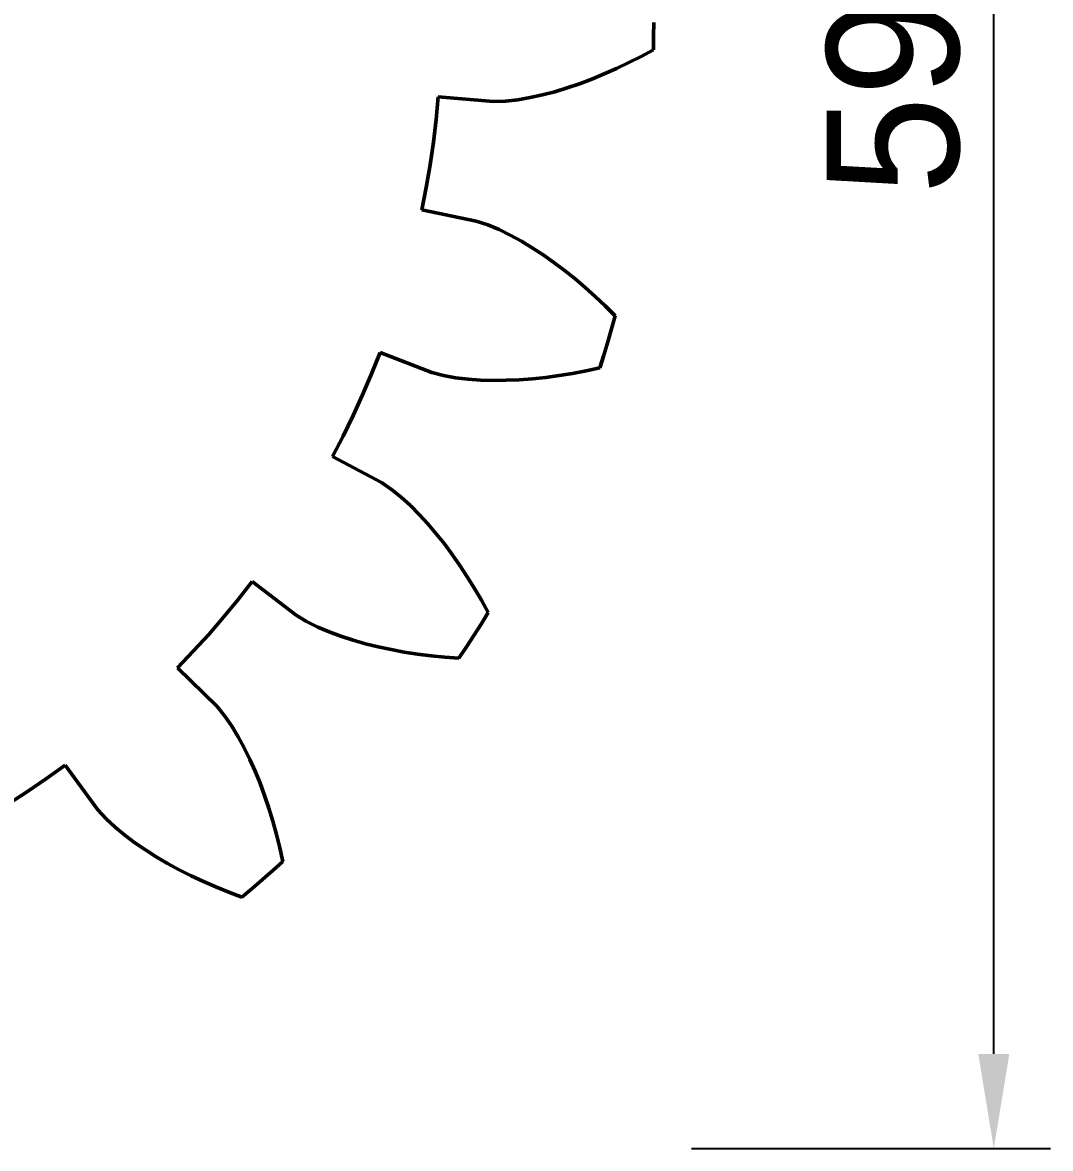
# Model space of a CAD drawing. Header units: millimetres. Extents: x 0 to 297, y 0 to 210.
# Drawn here: x 81.04 to 108.25, y 62.29 to 92.08 of the extents above; entities that cross this region are included whole.
import ezdxf

# ---------------------------------------------------------------- set-up
doc = ezdxf.new("R2010")
doc.units = ezdxf.units.MM
doc.linetypes.add('DASHED', pattern=[1.524, 1.27, -0.254])
for name, color, linetype, lineweight in [('COTAS', 7, 'CONTINUOUS', 25), ('OCULTA', 8, 'DASHED', 25), ('VISIBLE', 7, 'CONTINUOUS', 50)]:
    doc.layers.add(name, color=color, linetype=linetype, lineweight=lineweight)
doc.dimstyles.new('F3D_1000', dxfattribs={"dimtxt": 3.5, "dimasz": 2.5, "dimexe": 1.5, "dimexo": 1, "dimgap": 0.9, "dimtad": 1, "dimdec": 1, "dimdsep": 46, "dimcen": 2.5, "dimazin": 3, "dimtfac": 1, "dimtmove": 0, "dimatfit": 3})

msp = doc.modelspace()

# ---------------------------------------------------------------- linework, layer by layer
at = {"layer": 'OCULTA'}
for p, q in [((97.74317785243609, 91.71581546286959), (97.74533124904254, 92.07525149802584)), ((97.73671766261675, 91.35643098573107), (97.74317785243609, 91.71581546286959)), ((97.08640142421343, 91.01452890853304), (97.41195913295367, 91.18046549777407)), ((97.41195913295367, 91.18046549777407), (97.73671766261675, 91.35643098573107)), ((97.73671766261675, 91.35643098573107), (97.73671766261675, 91.35643098573107)), ((96.43351407985308, 90.71368388156313), (96.76020093898394, 90.85884682158846)), ((96.76020093898394, 90.85884682158846), (97.08640142421343, 91.01452890853304)), ((95.77933355311968, 90.45624689082521), (96.10650297145465, 90.57935575465578)), ((96.10650297145465, 90.57935575465578), (96.43351407985308, 90.71368388156313)), ((95.12522741298297, 90.24573770980257), (95.45218130092242, 90.34483615378755)), ((95.45218130092242, 90.34483615378755), (95.77933355311968, 90.45624689082521)), ((91.98447462062457, 89.5053135536136), (92.04070898036578, 90.10668698768038)), ((92.04070898036578, 90.10668698768038), (93.50246473292925, 89.98824635962862)), ((92.04070898036578, 90.10668698768038), (92.04070898036578, 90.10668698768038)), ((93.50246473292925, 89.98824635962862), (93.82400747279742, 89.99608556250948)), ((93.82400747279742, 89.99608556250948), (94.14773221950152, 90.03246752242464)), ((94.14773221950152, 90.03246752242464), (94.4727520559273, 90.088089742464)), ((94.4727520559273, 90.088089742464), (94.79867597560504, 90.15977064589876)), ((94.79867597560504, 90.15977064589876), (95.12522741298297, 90.24573770980257)), ((91.91335531215289, 88.9055182121219), (91.98447462062457, 89.5053135536136)), ((91.82739873866656, 88.30766908149141), (91.91335531215289, 88.9055182121219)), ((91.72665449123004, 87.71213332633394), (91.82739873866656, 88.30766908149141)), ((91.61118360499957, 87.11927644233126), (91.72665449123004, 87.71213332633394)), ((91.61118360499957, 87.11927644233126), (93.0470985982857, 86.82109490851778)), ((91.61118360499957, 87.11927644233126), (91.61118360499957, 87.11927644233126)), ((93.0470985982857, 86.82109490851778), (93.35340734462359, 86.72298423270601)), ((93.35340734462359, 86.72298423270601), (93.65376707057574, 86.59687224845308)), ((93.94995161037066, 86.45193473319429), (93.65376707057574, 86.59687224845308)), ((93.94995161037066, 86.45193473319429), (94.24247785548785, 86.29133407096285)), ((94.24247785548785, 86.29133407096285), (94.53158231715777, 86.11684886435884)), ((94.8173737142525, 85.92965117911714), (94.53158231715777, 86.11684886435884)), ((94.8173737142525, 85.92965117911714), (95.09988637904742, 85.7305835864963)), ((95.3791184041939, 85.52028743247408), (95.09988637904742, 85.7305835864963)), ((95.3791184041939, 85.52028743247408), (95.65503927211383, 85.29927102546114)), ((95.65503927211383, 85.29927102546114), (95.92759557704547, 85.06794969062227)), ((95.92759557704547, 85.06794969062227), (96.19672246913531, 84.82667247275728)), ((96.46234365443804, 84.57573739509004), (96.19672246913531, 84.82667247275728)), ((96.46234365443804, 84.57573739509004), (96.72437139491656, 84.31540433387178)), ((96.62931867580035, 83.9687575481357), (96.72437139491656, 84.31540433387178)), ((96.72437139491656, 84.31540433387178), (96.72437139491656, 84.31540433387178)), ((96.53012128810504, 83.62327472190279), (96.62931867580035, 83.9687575481357)), ((96.42678876857379, 83.27900496940035), (96.53012128810504, 83.62327472190279)), ((90.27858396510699, 82.78045836905855), (90.50196691493609, 83.34162894706148)), ((90.50196691493609, 83.34162894706148), (91.87114377956011, 82.81616107444185)), ((90.50196691493609, 83.34162894706148), (90.50196691493609, 83.34162894706148)), ((96.31934209804156, 82.93599788169283), (96.42678876857379, 83.27900496940035)), ((91.87114377956011, 82.81616107444185), (92.1818699453316, 82.73309413413423)), ((95.59904333095172, 82.79116050223726), (95.95816274623492, 82.8586558483066)), ((95.95816274623492, 82.8586558483066), (96.31934209804156, 82.93599788169283)), ((96.31934209804156, 82.93599788169283), (96.31934209804156, 82.93599788169283)), ((90.04136320094683, 82.22499553183931), (90.27858396510699, 82.78045836905855)), ((92.1818699453316, 82.73309413413423), (92.50272985438922, 82.67679873923677)), ((92.50272985438922, 82.67679873923677), (92.83025403956988, 82.63859931449312)), ((92.83025403956988, 82.63859931449312), (93.16317220668414, 82.61555282096285)), ((93.16317220668414, 82.61555282096285), (93.50071569423297, 82.60603801230806)), ((93.50071569423297, 82.60603801230806), (93.84234472255328, 82.60900870780367)), ((93.84234472255328, 82.60900870780367), (94.18763395289996, 82.62373630027193)), ((94.18763395289996, 82.62373630027193), (94.5362343404732, 82.64968482474703)), ((94.5362343404732, 82.64968482474703), (94.88784452418902, 82.68644134024996)), ((94.88784452418902, 82.68644134024996), (95.24219366054156, 82.73368636588472)), ((95.24219366054156, 82.73368636588472), (95.59904333095172, 82.79116050223726)), ((89.79045530299761, 81.6755799434604), (90.04136320094683, 82.22499553183931)), ((89.52600904445269, 81.13255111197847), (89.79045530299761, 81.6755799434604)), ((89.24819036464312, 80.5962399623813), (89.52600904445269, 81.13255111197847)), ((89.24819036464312, 80.5962399623813), (90.54193159083941, 79.90559379081148)), ((89.24819036464312, 80.5962399623813), (89.24819036464312, 80.5962399623813)), ((90.54193159083941, 79.90559379081148), (90.80819173793414, 79.72515956382173)), ((90.80819173793414, 79.72515956382173), (91.06085630397418, 79.51953498343843)), ((91.06085630397418, 79.51953498343843), (91.30420919398883, 79.29702464560884)), ((91.30420919398883, 79.29702464560884), (91.53963895778277, 79.06051436881441)), ((91.76787610988238, 78.8116473339023), (91.53963895778277, 79.06051436881441)), ((91.98934980373004, 78.5515154979648), (91.76787610988238, 78.8116473339023)), ((91.98934980373004, 78.5515154979648), (92.20433469752886, 78.28091804007906)), ((92.41301008205035, 78.00047198752779), (92.20433469752886, 78.28091804007906)), ((92.41301008205035, 78.00047198752779), (92.61548658351519, 77.7106722972812)), ((92.81183095912554, 77.41193286399263), (92.61548658351519, 77.7106722972812)), ((86.747183284565, 76.80861178855318), (87.11961790065386, 77.28411666373628)), ((88.28529211024859, 76.39419261435884), (87.11961790065386, 77.28411666373628)), ((87.11961790065386, 77.28411666373628), (87.11961790065386, 77.28411666373628)), ((93.00208135585406, 77.10460750083345), (92.81183095912554, 77.41193286399263)), ((93.00208135585406, 77.10460750083345), (93.18624540309527, 76.78900329093355)), ((86.36307950954058, 76.34248153190035), (86.747183284565, 76.80861178855318)), ((93.36431547145465, 76.46539393882173), (93.18624540309527, 76.78900329093355)), ((85.96754690150836, 75.88601199607271), (86.36307950954058, 76.34248153190035)), ((88.28529211024859, 76.39419261435884), (88.56002851466754, 76.22694865683931)), ((93.17545171718218, 76.15956775168794), (93.36431547145465, 76.46539393882173)), ((93.36431547145465, 76.46539393882173), (93.36431547145465, 76.46539393882173)), ((88.56002851466754, 76.22694865683931), (88.85203214625933, 76.08253661612886)), ((88.85203214625933, 76.08253661612886), (89.15552755336383, 75.95361033896822)), ((92.98293729762652, 75.85602656821627), (93.17545171718218, 76.15956775168794)), ((85.56082387904742, 75.43948070029634), (85.96754690150836, 75.88601199607271)), ((89.15552755336383, 75.95361033896822), (89.46846624354937, 75.83770457724947)), ((89.46846624354937, 75.83770457724947), (89.78965612392047, 75.73347751120943)), ((89.78965612392047, 75.73347751120943), (90.1182827566109, 75.6400803707065)), ((92.78680082301715, 75.55481425742525), (92.98293729762652, 75.85602656821627)), ((85.1431622121773, 75.00316516379732), (85.56082387904742, 75.43948070029634)), ((90.1182827566109, 75.6400803707065), (90.45373579005816, 75.55693141440767)), ((90.45373579005816, 75.55693141440767), (90.79552503566363, 75.48361674765962)), ((90.79552503566363, 75.48361674765962), (91.14324804286578, 75.41982547263521)), ((91.14324804286578, 75.41982547263521), (91.4965557668648, 75.3653229854526)), ((91.4965557668648, 75.3653229854526), (91.85514112453082, 75.31993381003755)), ((92.58706708888629, 75.25597278098482), (92.78680082301715, 75.55481425742525)), ((91.85514112453082, 75.31993381003755), (92.2187294576607, 75.2835187099399)), ((92.2187294576607, 75.2835187099399), (92.58706708888629, 75.25597278098482)), ((92.58706708888629, 75.25597278098482), (92.58706708888629, 75.25597278098482)), ((85.1431622121773, 75.00316516379732), (86.1899208639107, 73.9760064266147)), ((85.1431622121773, 75.00316516379732), (85.1431622121773, 75.00316516379732)), ((86.39456220607379, 73.7278660915317), (86.1899208639107, 73.9760064266147)), ((86.39456220607379, 73.7278660915317), (86.57906003932574, 73.45938769797701)), ((86.74986501674273, 73.1773289821567), (86.57906003932574, 73.45938769797701)), ((86.90912862758258, 72.88407222251314), (86.74986501674273, 73.1773289821567)), ((86.90912862758258, 72.88407222251314), (87.05800481776812, 72.58098308066744)), ((81.67636438350299, 72.07357875327486), (82.16767831782916, 72.42489520530123)), ((82.16767831782916, 72.42489520530123), (83.03541418056109, 71.24260989646334)), ((82.16767831782916, 72.42489520530123), (82.16767831782916, 72.42489520530123)), ((87.19722028712847, 72.2689923427524), (87.05800481776812, 72.58098308066744)), ((87.327261409565, 71.94878856162447), (87.19722028712847, 72.2689923427524)), ((81.17649694423297, 71.73454371909517), (81.67636438350299, 72.07357875327486)), ((87.327261409565, 71.94878856162447), (87.4484715078316, 71.62091151694673)), ((80.66838212947467, 71.40799800376314), (81.17649694423297, 71.73454371909517)), ((87.56110044459918, 71.28580562095064), (87.4484715078316, 71.62091151694673)), ((83.03541418056109, 71.24260989646334), (83.25190397243121, 71.00473872641939)), ((87.66532751063922, 70.94385043601412), (87.56110044459918, 71.28580562095064)), ((83.25190397243121, 71.00473872641939), (83.4913935277901, 70.78390971640962)), ((87.76128622035601, 70.59537593345064), (87.66532751063922, 70.94385043601412)), ((83.4913935277901, 70.78390971640962), (83.74627157191851, 70.57470027427095)), ((83.74627157191851, 70.57470027427095), (84.01388021449664, 70.37532512168306)), ((84.01388021449664, 70.37532512168306), (84.29269643764117, 70.18483058432955)), ((87.84907575587847, 70.24067012290377), (87.76128622035601, 70.59537593345064)), ((84.29269643764117, 70.18483058432955), (84.58169790248492, 70.00263110618013)), ((87.84907575587847, 70.24067012290377), (87.92876096706011, 69.88000003318209)), ((84.58169790248492, 70.00263110618013), (84.88013692836383, 69.82834331015962)), ((85.18742605189898, 69.6617039821567), (84.88013692836383, 69.82834331015962)), ((87.66138692836383, 69.63977138022798), (87.92876096706011, 69.88000003318209)), ((87.92876096706011, 69.88000003318209), (87.92876096706011, 69.88000003318209)), ((85.18742605189898, 69.6617039821567), (85.50309225062945, 69.50253192405123)), ((85.50309225062945, 69.50253192405123), (85.82673307399371, 69.35069934348482)), ((87.39115377406695, 69.4027642391147), (87.66138692836383, 69.63977138022798)), ((85.82673307399371, 69.35069934348482), (86.15800519923785, 69.20612422446627)), ((86.15800519923785, 69.20612422446627), (86.49660726527789, 69.06874934653658)), ((86.8422646139107, 68.93854609946627), (87.11809965114215, 69.169011034769)), ((87.11809965114215, 69.169011034769), (87.39115377406695, 69.4027642391147)), ((86.49660726527789, 69.06874934653658), (86.8422646139107, 68.93854609946627)), ((86.8422646139107, 68.93854609946627), (86.8422646139107, 68.93854609946627))]:
    msp.add_line(p, q, dxfattribs=at)
at = {"layer": 'VISIBLE'}
for p, q in [((97.74317785243609, 91.71581546286959), (97.74533124904254, 92.07525149802584)), ((97.7453312479658, 92.0752513182993), (97.74317785351292, 91.71581564260873)), ((97.7453312479658, 92.07525167775238), (97.7453312479658, 92.0752513182993)), ((97.73671766261675, 91.35643098573107), (97.74317785243609, 91.71581546286959)), ((97.74317784920561, 91.71581528315618), (97.73671768850917, 91.35643242614304)), ((97.74317785351292, 91.71581564260873), (97.74317784920561, 91.71581528315618)), ((97.08640142421343, 91.01452890853304), (97.41195913295367, 91.18046549777407)), ((97.4119587964968, 91.18046532628217), (97.0864017728525, 91.01452908623418)), ((97.41195946498692, 91.18046567768125), (97.4119587964968, 91.18046532628217)), ((97.41195913295367, 91.18046549777407), (97.73671766261675, 91.35643098573107)), ((97.73671639595872, 91.35643029941161), (97.41195946498692, 91.18046567768125)), ((97.73671759599941, 91.35643102621867), (97.73671639595872, 91.35643029941161)), ((97.73671768850917, 91.35643242614304), (97.73671759599941, 91.35643102621867)), ((96.43351407985308, 90.71368388156313), (96.76020093898394, 90.85884682158846)), ((96.76020056688017, 90.85884665624457), (96.43351446893291, 90.71368405445031)), ((96.76020130646287, 90.85884699697105), (96.76020056688017, 90.85884665624457)), ((96.76020093898394, 90.85884682158846), (97.08640142421343, 91.01452890853304)), ((97.08640107105776, 91.01452873998635), (96.76020130646287, 90.85884699697105)), ((97.0864017728525, 91.01452908623418), (97.08640107105776, 91.01452873998635)), ((95.77933355311968, 90.45624689082521), (96.10650297145465, 90.57935575465578)), ((96.1065025521816, 90.57935559688973), (95.77933399771254, 90.45624705811872)), ((96.10650338582988, 90.57935592487094), (96.1065025521816, 90.57935559688973)), ((96.10650297145465, 90.57935575465578), (96.43351407985308, 90.71368388156313)), ((96.43351368602347, 90.71368371978761), (96.10650338582988, 90.57935592487094)), ((96.43351446893291, 90.71368405445031), (96.43351368602347, 90.71368371978761)), ((95.12522741298297, 90.24573770980257), (95.45218130092242, 90.34483615378755)), ((95.4521808137849, 90.34483600613808), (95.12522794238689, 90.24573787026283)), ((95.4521817827701, 90.34483631787937), (95.4521808137849, 90.34483600613808)), ((95.45218130092242, 90.34483615378755), (95.77933355311968, 90.45624689082521)), ((95.77933310345281, 90.45624673769248), (95.4521817827701, 90.34483631787937)), ((95.77933399771254, 90.45624705811872), (95.77933310345281, 90.45624673769248)), ((91.98447462062457, 89.5053135536136), (92.04070898036578, 90.10668698768038)), ((92.04070346292592, 90.10662798386538), (91.9844746552356, 89.50531392374599)), ((92.04070428931195, 90.10663376683586), (92.04070346292592, 90.10662798386538)), ((92.04070567415492, 90.10663944203375), (92.04070428931195, 90.10663376683586)), ((92.04070760432745, 90.10664495566189), (92.04070567415492, 90.10663944203375)), ((92.04071006153275, 90.10665025545467), (92.04070760432745, 90.10664495566189)), ((92.04070898036578, 90.10668698768038), (93.50246473292925, 89.98824635962862)), ((92.04071302247809, 90.10665529117348), (92.04071006153275, 90.10665025545467)), ((92.04071645909565, 90.106660015083), (92.04071302247809, 90.10665529117348)), ((92.04072033880854, 90.10666438240361), (92.04071645909565, 90.106660015083)), ((92.04072462483957, 90.10666835173595), (92.04072033880854, 90.10666438240361)), ((92.04072927655997, 90.10667188545335), (92.04072462483957, 90.10666835173595)), ((92.04073424987445, 90.10667495005845), (92.04072927655997, 90.10667188545335)), ((92.04073949763921, 90.10667751650078), (92.04073424987445, 90.10667495005845)), ((92.04074497010888, 90.10667956045214), (92.04073949763921, 90.10667751650078)), ((92.04075061540796, 90.1066810625372), (92.04074497010888, 90.10667956045214)), ((92.04075638002271, 90.10668200851717), (92.04075061540796, 90.1066810625372)), ((92.04076220930831, 90.10668238942478), (92.04075638002271, 90.10668200851717)), ((92.04076804800694, 90.10668220164926), (92.04076220930831, 90.10668238942478)), ((93.50246315935014, 89.98824648712989), (92.04076804800694, 90.10668220164926)), ((93.50246631119641, 89.98824639810672), (93.50246315935014, 89.98824648712989)), ((93.50246473292925, 89.98824635962862), (93.82400747279742, 89.99608556250948)), ((93.824006159867, 89.99608553050027), (93.50246631119641, 89.98824639810672)), ((93.82400877790178, 89.99608570918426), (93.824006159867, 89.99608553050027)), ((93.82400747279742, 89.99608556250948), (94.14773221950152, 90.03246752242464)), ((94.14773136118953, 90.03246742596284), (93.82400877790178, 89.99608570918426)), ((94.14773307084029, 90.03246766811837), (94.14773136118953, 90.03246742596284)), ((94.14773221950152, 90.03246752242464), (94.4727520559273, 90.088089742464)), ((94.47275136111674, 90.0880896235577), (94.14773307084029, 90.03246766811837)), ((94.47275274438528, 90.08808989387754), (94.47275136111674, 90.0880896235577)), ((94.4727520559273, 90.088089742464), (94.79867597560504, 90.15977064589876)), ((94.79867537593749, 90.15977051401303), (94.47275274438528, 90.08808989387754)), ((94.7986765693735, 90.15977080221266), (94.79867537593749, 90.15977051401303)), ((94.79867597560504, 90.15977064589876), (95.12522741298297, 90.24573770980257)), ((95.12522687802286, 90.2457375689704), (94.7986765693735, 90.15977080221266)), ((95.12522794238689, 90.24573787026283), (95.12522687802286, 90.2457375689704)), ((91.91335531215289, 88.9055182121219), (91.98447462062457, 89.5053135536136)), ((91.98447457685216, 89.50531318445252), (91.91335535591358, 88.9055185811842)), ((91.9844746552356, 89.50531392374599), (91.98447457685216, 89.50531318445252)), ((91.82739873866656, 88.30766908149141), (91.91335531215289, 88.9055182121219)), ((91.91335525926262, 88.90551784425705), (91.82739879156803, 88.30766944943416)), ((91.91335535591358, 88.9055185811842), (91.91335525926262, 88.90551784425705)), ((91.72665449123004, 87.71213332633394), (91.82739873866656, 88.30766908149141)), ((91.8273986766641, 88.30766871497244), (91.72665455323572, 87.71213369287197)), ((91.82739879156803, 88.30766944943416), (91.8273986766641, 88.30766871497244)), ((91.61118360499957, 87.11927644233126), (91.72665449123004, 87.71213332633394)), ((91.72665442016051, 87.71213296144498), (91.61119493444575, 87.11933461058804)), ((91.72665455323572, 87.71213369287197), (91.72665442016051, 87.71213296144498)), ((91.61118360499957, 87.11927644233126), (93.0470985982857, 86.82109490851778)), ((91.61119409809791, 87.11932882904442), (91.61119382794963, 87.1193229935715)), ((91.61119382794963, 87.1193229935715), (91.61119412656173, 87.11931715948586)), ((91.61119493444575, 87.11933461058804), (91.61119409809791, 87.11932882904442)), ((91.61119412656173, 87.11931715948586), (91.61119499110355, 87.11931138209096)), ((91.61119499110355, 87.11931138209096), (91.61119641337979, 87.11930571615285)), ((91.61119641337979, 87.11930571615285), (91.61119837990816, 87.11930021538103)), ((91.61119837990816, 87.11930021538103), (91.61120087204722, 87.11929493191937)), ((91.61120087204722, 87.11929493191937), (91.61120386617307, 87.11928991585171)), ((91.61120386617307, 87.11928991585171), (91.6112073339033, 87.11928521472721)), ((91.6112073339033, 87.11928521472721), (91.611211242366, 87.11928087310959)), ((91.611211242366, 87.11928087310959), (91.61121555451142, 87.11927693215459)), ((91.61121555451142, 87.11927693215459), (91.61122022946316, 87.11927342922002)), ((91.61122022946316, 87.11927342922002), (91.6112252229056, 87.11927039751144)), ((91.6112252229056, 87.11927039751144), (91.6112304875041, 87.11926786576757)), ((91.6112304875041, 87.11926786576757), (91.61123597335357, 87.11926585798771)), ((91.61123597335357, 87.11926585798771), (91.61124162845164, 87.11926439320438)), ((91.61124162845164, 87.11926439320438), (93.04709705251726, 86.82109522951144)), ((93.04709705251726, 86.82109522951144), (93.04710010178997, 86.82109442694544)), ((93.0470985982857, 86.82109490851778), (93.35340734462359, 86.72298423270601)), ((93.04710010178997, 86.82109442694544), (93.35340609387151, 86.72298463332183)), ((93.35340609387151, 86.72298463332183), (93.35340855556, 86.72298372427036)), ((93.35340734462359, 86.72298423270601), (93.65376707057574, 86.59687224845308)), ((93.35340855556, 86.72298372427036), (93.65376627426485, 86.59687258279999)), ((93.65376627426485, 86.59687258279999), (93.65376784632853, 86.59687186883947)), ((93.94995161037066, 86.45193473319429), (93.65376707057574, 86.59687224845308)), ((93.65376784632853, 86.59687186883947), (93.94995097716702, 86.45193504305166)), ((93.94995097716702, 86.45193504305166), (93.94995222831892, 86.45193439393277)), ((93.94995161037066, 86.45193473319429), (94.24247785548785, 86.29133407096285)), ((93.94995222831892, 86.45193439393277), (94.2424773172776, 86.29133436644717)), ((94.2424773172776, 86.29133436644717), (94.24247838115618, 86.29133375370262)), ((94.24247785548785, 86.29133407096285), (94.53158231715777, 86.11684886435884)), ((94.24247838115618, 86.29133375370262), (94.53158184356329, 86.11684915019057)), ((94.53158184356329, 86.11684915019057), (94.53158277989215, 86.11684856126082)), ((94.8173737142525, 85.92965117911714), (94.53158231715777, 86.11684886435884)), ((94.53158277989215, 86.11684856126082), (94.81737328842542, 85.92965145804033)), ((94.81737328842542, 85.92965145804033), (94.81737413037084, 85.92965088590665)), ((94.8173737142525, 85.92965117911714), (95.09988637904742, 85.7305835864963)), ((94.81737413037084, 85.92965088590665), (95.09988599072463, 85.73058386012114)), ((95.09988599072463, 85.73058386012114), (95.09988675851157, 85.730583300713)), ((95.3791184041939, 85.52028743247408), (95.09988637904742, 85.7305835864963)), ((95.09988675851157, 85.730583300713), (95.37911804638372, 85.52028770194927)), ((95.37911804638372, 85.52028770194927), (95.37911875379879, 85.52028715243576)), ((95.3791184041939, 85.52028743247408), (95.65503927211383, 85.29927102546114)), ((95.37911875379879, 85.52028715243576), (95.65503893978575, 85.29927129166049)), ((95.65503893978575, 85.29927129166049), (95.65503959675266, 85.29927074993684)), ((95.65503927211383, 85.29927102546114), (95.92759557704547, 85.06794969062227)), ((95.65503959675266, 85.29927074993684), (95.92759526661868, 85.06794995408467)), ((95.92759526661868, 85.06794995408467), (95.9275958802075, 85.06794941883192)), ((95.92759557704547, 85.06794969062227), (96.19672246913531, 84.82667247275728)), ((95.9275958802075, 85.06794941883192), (96.19672217777514, 84.82667273396704)), ((96.19672217777514, 84.82667273396704), (96.196722753583, 84.8266722040366)), ((96.46234365443804, 84.57573739509004), (96.19672246913531, 84.82667247275728)), ((96.196722753583, 84.8266722040366), (96.4623433798902, 84.57573765445824)), ((96.4623433798902, 84.57573765445824), (96.46234392236893, 84.57573712889202)), ((96.46234365443804, 84.57573739509004), (96.72437139491656, 84.31540433387178)), ((96.46234392236893, 84.57573712889202), (96.72437037292669, 84.31540534925188)), ((96.62931867580035, 83.9687575481357), (96.72437139491656, 84.31540433387178)), ((96.72437101394536, 84.31540294451185), (96.62931872330927, 83.9687577213955)), ((96.72437037292669, 84.31540534925188), (96.72437131959084, 84.31540431379261)), ((96.72437131959084, 84.31540431379261), (96.72437101394536, 84.31540294451185)), ((96.53012128810504, 83.62327472190279), (96.62931867580035, 83.9687575481357)), ((96.62931862621977, 83.96875737545734), (96.53012133773608, 83.62327489475685)), ((96.62931872330927, 83.9687577213955), (96.62931862621977, 83.96875737545734)), ((96.42678876857379, 83.27900496940035), (96.53012128810504, 83.62327472190279)), ((96.53012123640524, 83.62327454965617), (96.42678882020348, 83.27900514141344)), ((96.53012133773608, 83.62327489475685), (96.53012123640524, 83.62327454965617)), ((90.27858396510699, 82.78045836905855), (90.50196691493609, 83.34162894706148)), ((90.50194499769191, 83.34157388774476), (90.27858410259783, 82.78045871445562)), ((90.50194741985482, 83.34157920364527), (90.50194499769191, 83.34157388774476)), ((90.50195034749036, 83.34158425880318), (90.50194741985482, 83.34157920364527)), ((90.50195375284646, 83.34158900529887), (90.50195034749036, 83.34158425880318)), ((90.50195760364254, 83.34159339813861), (90.50195375284646, 83.34158900529887)), ((90.50196186337553, 83.34159739568115), (90.50195760364254, 83.34159339813861)), ((90.50196649166591, 83.34160096003235), (90.50196186337553, 83.34159739568115)), ((90.5019714446405, 83.34160405740448), (90.50196649166591, 83.34160096003235)), ((90.50196691493609, 83.34162894706148), (91.87114377956011, 82.81616107444185)), ((90.50197667534832, 83.34160665843643), (90.5019714446405, 83.34160405740448)), ((90.5019821342056, 83.34160873847213), (90.50197667534832, 83.34160665843643)), ((90.50198776946594, 83.34161027779417), (90.5019821342056, 83.34160873847213)), ((90.50199352771071, 83.34161126181078), (90.50198776946594, 83.34161027779417)), ((90.50199935435546, 83.34161168119412), (90.50199352771071, 83.34161126181078)), ((90.50200519416737, 83.34161153196871), (90.50199935435546, 83.34161168119412)), ((90.50201099178881, 83.34161081554909), (90.50200519416737, 83.34161153196871)), ((90.50201669226207, 83.34160953872649), (90.50201099178881, 83.34161081554909)), ((90.50202224155036, 83.34160771360432), (90.50201669226207, 83.34160953872649)), ((91.87114230562563, 82.816161640114), (90.50202224155036, 83.34160771360432)), ((96.31934209804156, 82.93599788169283), (96.42678876857379, 83.27900496940035)), ((96.42678871488832, 83.27900479801768), (96.31934252869115, 82.9359992564759)), ((96.42678882020348, 83.27900514141344), (96.42678871488832, 83.27900479801768)), ((91.87114530475571, 82.81616066670878), (91.87114230562563, 82.816161640114)), ((91.87114377956011, 82.81616107444185), (92.1818699453316, 82.73309413413423)), ((92.1818686765866, 82.73309447330993), (91.87114530475571, 82.81616066670878)), ((95.59904333095172, 82.79116050223726), (95.95816274623492, 82.8586558483066)), ((95.95816237514646, 82.85865577856171), (95.59904371558927, 82.79116057452866)), ((95.95816311545039, 82.85865592736947), (95.95816237514646, 82.85865577856171)), ((95.95816274623492, 82.8586558483066), (96.31934209804156, 82.93599788169283)), ((96.31934068932264, 82.93599758003332), (95.95816311545039, 82.85865592736947)), ((96.31934204552839, 82.93599793930952), (96.31934068932264, 82.93599758003332)), ((96.31934252869115, 82.9359992564759), (96.31934204552839, 82.93599793930952)), ((90.04136320094683, 82.22499553183931), (90.27858396510699, 82.78045836905855)), ((90.27858381909911, 82.7804580271747), (90.04136334690375, 82.22499587360383)), ((90.27858410259783, 82.78045871445562), (90.27858381909911, 82.7804580271747)), ((92.18187123887171, 82.7330939071805), (92.1818686765866, 82.73309447330993)), ((92.1818699453316, 82.73309413413423), (92.50272985438922, 82.67679873923677)), ((92.50272900366112, 82.67679888849841), (92.18187123887171, 82.7330939071805)), ((92.50273071229691, 82.67679863917827), (92.50272900366112, 82.67679888849841)), ((92.50272985438922, 82.67679873923677), (92.83025403956988, 82.63859931449312)), ((92.83025333942055, 82.63859939615213), (92.50273071229691, 82.67679863917827)), ((92.83025474278215, 82.63859926581276), (92.83025333942055, 82.63859939615213)), ((92.83025403956988, 82.63859931449312), (93.16317220668414, 82.61555282096285)), ((93.16317159411116, 82.61555286336863), (92.83025474278215, 82.63859926581276)), ((93.16317282047933, 82.61555280366095), (93.16317159411116, 82.61555286336863)), ((93.16317220668414, 82.61555282096285), (93.50071569423297, 82.60603801230806)), ((93.50071514129117, 82.6060380278946), (93.16317282047933, 82.61555280366095)), ((93.50071624737353, 82.606038017118), (93.50071514129117, 82.6060380278946)), ((93.50071569423297, 82.60603801230806), (93.84234472255328, 82.60900870780367)), ((93.84234421358602, 82.60900870337785), (93.50071624737353, 82.606038017118)), ((93.84234523107739, 82.60900872949371), (93.84234421358602, 82.60900870337785)), ((93.84234472255328, 82.60900870780367), (94.18763395289996, 82.62373630027193)), ((94.18763347823852, 82.62373628002624), (93.84234523107739, 82.60900872949371)), ((94.18763442668225, 82.62373633553854), (94.18763347823852, 82.62373628002624)), ((94.18763395289996, 82.62373630027193), (94.5362343404732, 82.64968482474703)), ((94.53623389379933, 82.64968479149827), (94.18763442668225, 82.62373633553854)), ((94.53623478595526, 82.6496848713167), (94.53623389379933, 82.64968479149827)), ((94.5362343404732, 82.64968482474703), (94.88784452418902, 82.68644134024996)), ((94.88784410067066, 82.68644129597632), (94.53623478595526, 82.6496848713167)), ((94.8878449462801, 82.68644139652694), (94.88784410067066, 82.68644129597632)), ((94.88784452418902, 82.68644134024996), (95.24219366054156, 82.73368636588472)), ((95.24219325698931, 82.7336863120795), (94.8878449462801, 82.68644139652694)), ((95.24219406248503, 82.73368643062166), (95.24219325698931, 82.7336863120795)), ((95.24219366054156, 82.73368636588472), (95.59904333095172, 82.79116050223726)), ((95.59904294455909, 82.79116044000494), (95.24219406248503, 82.73368643062166)), ((95.59904371558927, 82.79116057452866), (95.59904294455909, 82.79116044000494)), ((89.79045530299761, 81.6755799434604), (90.04136320094683, 82.22499553183931)), ((90.04136304656845, 82.22499519379538), (89.79045545743497, 81.67558028163349)), ((90.04136334690375, 82.22499587360383), (90.04136304656845, 82.22499519379538)), ((89.52600904445269, 81.13255111197847), (89.79045530299761, 81.6755799434604)), ((89.79045514022715, 81.67557960921837), (89.52600920717624, 81.13255144612418)), ((89.79045545743497, 81.67558028163349), (89.79045514022715, 81.67557960921837)), ((89.24819036464312, 80.5962399623813), (89.52600904445269, 81.13255111197847)), ((89.52600887350079, 81.13255078196678), (89.24821762277148, 80.5962925824505)), ((89.52600920717624, 81.13255144612418), (89.52600887350079, 81.13255078196678)), ((89.24819036464312, 80.5962399623813), (90.54193159083941, 79.90559379081148)), ((89.24821113299545, 80.59627027893866), (89.24821090139595, 80.59626444182216)), ((89.24821090139595, 80.59626444182216), (89.24821123853263, 80.5962586098494)), ((89.24821193113576, 80.59627606586699), (89.24821113299545, 80.59627027893866)), ((89.24821123853263, 80.5962586098494), (89.24821214120969, 80.59625283830356)), ((89.24821328825101, 80.59628174775096), (89.24821193113576, 80.59627606586699)), ((89.24821214120969, 80.59625283830356), (89.24821360087034, 80.59624718189497)), ((89.24821519147667, 80.59628727073017), (89.24821328825101, 80.59628174775096)), ((89.24821360087034, 80.59624718189497), (89.248215603678, 80.59624169424256)), ((89.24821762277148, 80.5962925824505), (89.24821519147667, 80.59628727073017)), ((89.248215603678, 80.59624169424256), (89.24821813064742, 80.5962364273656)), ((89.24821813064742, 80.5962364273656), (89.24822115782459, 80.59623143119049)), ((89.24822115782459, 80.59623143119049), (89.24822465651394, 80.59622675307762)), ((89.24822465651394, 80.59622675307762), (89.24822859355028, 80.5962224373723)), ((89.24822859355028, 80.5962224373723), (89.24823293161313, 80.59621852498455)), ((89.24823293161313, 80.59621852498455), (89.24823762958061, 80.59621505300113)), ((89.24823762958061, 80.59621505300113), (89.24824264291917, 80.5962120543341)), ((89.24824264291917, 80.5962120543341), (90.54193019810063, 79.90559453430615)), ((90.54193019810063, 79.90559453430615), (90.5419328977833, 79.90559290514604)), ((90.54193159083941, 79.90559379081148), (90.80819173793414, 79.72515956382173)), ((90.5419328977833, 79.90559290514604), (90.80819065076759, 79.72516030055256)), ((90.80819065076759, 79.72516030055256), (90.80819275652831, 79.72515873486498)), ((90.80819173793414, 79.72515956382173), (91.06085630397418, 79.51953498343843)), ((90.80819275652831, 79.72515873486498), (91.06085563409593, 79.51953552860168)), ((91.06085563409593, 79.51953552860168), (91.06085694137228, 79.51953440063185)), ((91.06085630397418, 79.51953498343843), (91.30420919398883, 79.29702464560884)), ((91.06085694137228, 79.51953440063185), (91.3042086736793, 79.29702512135519)), ((91.3042086736793, 79.29702512135519), (91.30420969137228, 79.29702414594264)), ((91.30420919398883, 79.29702464560884), (91.53963895778277, 79.06051436881441)), ((91.30420969137228, 79.29702414594264), (91.5396385247048, 79.06051480388001)), ((91.5396385247048, 79.06051480388001), (91.53963937269876, 79.06051391639502)), ((91.76787610988238, 78.8116473339023), (91.53963895778277, 79.06051436881441)), ((91.53963937269876, 79.06051391639502), (91.76787573591622, 78.8116477416705)), ((91.76787573591622, 78.8116477416705), (91.7678764685572, 78.81164691262093)), ((91.98934980373004, 78.5515154979648), (91.76787610988238, 78.8116473339023)), ((91.7678764685572, 78.81164691262093), (91.98934947375814, 78.55151588553315)), ((91.98934947375814, 78.55151588553315), (91.98935012036307, 78.55151509942473)), ((91.98934980373004, 78.5515154979648), (92.20433469752886, 78.28091804007906)), ((91.98935012036307, 78.55151509942473), (92.2043344020759, 78.28091841196016)), ((92.2043344020759, 78.28091841196016), (92.20433498106071, 78.28091765903082)), ((92.41301008205035, 78.00047198752779), (92.20433469752886, 78.28091804007906)), ((92.20433498106071, 78.28091765903082), (92.4130098146119, 78.00047234694755)), ((92.4130098146119, 78.00047234694755), (92.4130103386366, 78.00047162028214)), ((92.41301008205035, 78.00047198752779), (92.61548658351519, 77.7106722972812)), ((92.4130103386366, 78.00047162028214), (92.61548633963173, 77.71067264634567)), ((92.61548633963173, 77.71067264634567), (92.61548681739254, 77.71067194143507)), ((92.81183095912554, 77.41193286399263), (92.61548658351519, 77.7106722972812)), ((92.61548681739254, 77.71067194143507), (92.81183073553339, 77.41193320418976)), ((86.747183284565, 76.80861178855318), (87.11961790065386, 77.28411666373628)), ((87.1195813592141, 77.28407000955322), (86.74718351379074, 76.80861208121652)), ((87.11958518092477, 77.28407442771707), (87.1195813592141, 77.28407000955322)), ((87.11958941417276, 77.2840784532923), (87.11958518092477, 77.28407442771707)), ((87.11959401882963, 77.28408204811909), (87.11958941417276, 77.2840784532923)), ((87.11959895124625, 77.28408517812082), (87.11959401882963, 77.28408204811909)), ((87.11960416466651, 77.28408781362712), (87.11959895124625, 77.28408517812082)), ((87.11960960967063, 77.28408992965512), (87.11960416466651, 77.28408781362712)), ((87.11961523464353, 77.28409150614628), (87.11960960967063, 77.28408992965512)), ((87.11962098626414, 77.28409252815648), (87.11961523464353, 77.28409150614628)), ((88.28529211024859, 76.39419261435884), (87.11961790065386, 77.28411666373628)), ((87.11962681001086, 77.28409298599772), (87.11962098626414, 77.28409252815648)), ((87.11963265067838, 77.28409287532997), (87.11962681001086, 77.28409298599772)), ((87.119638452901, 77.2840921972023), (87.11963265067838, 77.28409287532997)), ((87.11964416167743, 77.28409095804291), (87.119638452901, 77.2840921972023)), ((87.11964972289223, 77.2840891695982), (87.11964416167743, 77.28409095804291)), ((87.11965508382872, 77.2840868488215), (87.11964972289223, 77.2840891695982)), ((87.1196601936687, 77.28408401771222), (87.11965508382872, 77.2840868488215)), ((87.11966500397425, 77.28408070310743), (87.1196601936687, 77.28408401771222)), ((88.28529085540353, 76.39419357235961), (87.11966500397425, 77.28408070310743)), ((92.81183073553339, 77.41193320418976), (92.8118311734038, 77.4119325178533)), ((93.00208135585406, 77.10460750083345), (92.81183095912554, 77.41193286399263)), ((92.8118311734038, 77.4119325178533), (93.00208114985595, 77.10460783359724)), ((93.00208114985595, 77.10460783359724), (93.00208155310096, 77.10460716280897)), ((93.00208135585406, 77.10460750083345), (93.18624540309527, 76.78900329093355)), ((93.00208155310096, 77.10460716280897), (93.18624521276821, 76.78900361709938)), ((86.36307950954058, 76.34248153190035), (86.747183284565, 76.80861178855318)), ((86.74718304815735, 76.80861150165998), (86.36307974589312, 76.34248181872664)), ((86.74718351379074, 76.80861208121652), (86.74718304815735, 76.80861150165998)), ((93.18624521276821, 76.78900361709938), (93.18624558515157, 76.78900296007997)), ((93.36431547145465, 76.46539393882173), (93.18624540309527, 76.78900329093355)), ((93.18624558515157, 76.78900296007997), (93.36431477692614, 76.46539520099859)), ((85.96754690150836, 75.88601199607271), (86.36307950954058, 76.34248153190035)), ((86.36307926615467, 76.34248125101769), (85.96754714491914, 75.88601227698408)), ((86.36307974589312, 76.34248181872664), (86.36307926615467, 76.34248125101769)), ((88.28529345877247, 76.39419179345391), (88.28529085540353, 76.39419357235961)), ((88.28529211024859, 76.39419261435884), (88.56002851466754, 76.22694865683931)), ((88.56002739285121, 76.22694933973753), (88.28529345877247, 76.39419179345391)), ((93.17545171718218, 76.15956775168794), (93.36431547145465, 76.46539393882173)), ((93.36431471448935, 76.46539271307141), (93.17545181161876, 76.15956790460865)), ((93.36431539352319, 76.46539394077749), (93.36431471448935, 76.46539271307141)), ((93.36431477692614, 76.46539520099859), (93.36431539352319, 76.46539394077749)), ((88.56002969189338, 76.22694807463564), (88.56002739285121, 76.22694933973753)), ((88.56002851466754, 76.22694865683931), (88.85203214625933, 76.08253661612886)), ((88.85203137204525, 76.0825369990208), (88.56002969189338, 76.22694807463564)), ((88.85203294122422, 76.08253627842403), (88.85203137204525, 76.0825369990208)), ((88.85203214625933, 76.08253661612886), (89.15552755336383, 75.95361033896822)), ((89.15552690455965, 75.95361061458328), (88.85203294122422, 76.08253627842403)), ((92.98293729762652, 75.85602656821627), (93.17545171718218, 76.15956775168794)), ((93.17545162092009, 76.15956759990964), (92.9829373938739, 75.85602671997134)), ((93.17545181161876, 76.15956790460865), (93.17545162092009, 76.15956759990964)), ((85.56082387904742, 75.43948070029634), (85.96754690150836, 75.88601199607271)), ((85.96754665121216, 75.88601172127862), (85.56082412935555, 75.43948097510355)), ((85.96754714491914, 75.88601227698408), (85.96754665121216, 75.88601172127862)), ((89.15552821439884, 75.95361009413506), (89.15552690455965, 75.95361061458328)), ((89.15552755336383, 75.95361033896822), (89.46846624354937, 75.83770457724947)), ((89.46846566779257, 75.83770479049741), (89.15552821439884, 75.95361009413506)), ((89.46846682754988, 75.83770438773958), (89.46846566779257, 75.83770479049741)), ((89.46846624354937, 75.83770457724947), (89.78965612392047, 75.73347751120943)), ((89.78965559772973, 75.73347768195987), (89.46846682754988, 75.83770438773958)), ((89.78965665604903, 75.73347735997615), (89.78965559772973, 75.73347768195987)), ((89.78965612392047, 75.73347751120943), (90.1182827566109, 75.6400803707065)), ((90.11828226704215, 75.6400805098441), (89.78965665604903, 75.73347735997615)), ((92.78680082301715, 75.55481425742525), (92.98293729762652, 75.85602656821627)), ((92.98293719956811, 75.8560264176252), (92.78680092112356, 75.55481440809004)), ((92.9829373938739, 75.85602671997134), (92.98293719956811, 75.8560264176252)), ((85.1431622121773, 75.00316516379732), (85.56082387904742, 75.43948070029634)), ((85.5608236220068, 75.4394804317756), (85.14320319105931, 75.0032079729041)), ((85.56082412935555, 75.43948097510355), (85.5608236220068, 75.4394804317756)), ((90.11828325061794, 75.64008024825667), (90.11828226704215, 75.6400805098441)), ((90.1182827566109, 75.6400803707065), (90.45373579005816, 75.55693141440767)), ((90.45373532890981, 75.55693152871281), (90.11828325061794, 75.64008024825667)), ((90.453736254595, 75.55693131476333), (90.45373532890981, 75.55693152871281)), ((90.45373579005816, 75.55693141440767), (90.79552503566363, 75.48361674765962)), ((90.79552459766073, 75.48361684161236), (90.453736254595, 75.55693131476333)), ((90.79552547627657, 75.48361666682729), (90.79552459766073, 75.48361684161236)), ((90.79552503566363, 75.48361674765962), (91.14324804286578, 75.41982547263521)), ((91.14324762414967, 75.41982554945048), (90.79552547627657, 75.48361666682729)), ((91.14324846359295, 75.41982540773236), (91.14324762414967, 75.41982554945048)), ((91.14324804286578, 75.41982547263521), (91.4965557668648, 75.3653229854526)), ((91.49655536439687, 75.36532304753871), (91.14324846359295, 75.41982540773236)), ((91.49655617086982, 75.36532293431426), (91.49655536439687, 75.36532304753871)), ((91.4965557668648, 75.3653229854526), (91.85514112453082, 75.31993381003755)), ((91.85514073631833, 75.31993385917688), (91.49655617086982, 75.36532293431426)), ((92.58706708888629, 75.25597278098482), (92.78680082301715, 75.55481425742525)), ((92.786800723112, 75.55481410794722), (92.5870678894143, 75.25597397873429)), ((92.78680092112356, 75.55481440809004), (92.786800723112, 75.55481410794722)), ((91.85514151389287, 75.3199337710411), (91.85514073631833, 75.31993385917688)), ((91.85514112453082, 75.31993381003755), (92.2187294576607, 75.2835187099399)), ((92.21872908189017, 75.2835187475751), (91.85514151389287, 75.3199337710411)), ((92.21872983425962, 75.28351868177614), (92.21872908189017, 75.2835187475751)), ((92.2187294576607, 75.2835187099399), (92.58706708888629, 75.25597278098482)), ((92.58706565225617, 75.25597288842242), (92.21872983425962, 75.28351868177614)), ((92.58706705473367, 75.25597285106093), (92.58706565225617, 75.25597288842242)), ((92.5870678894143, 75.25597397873429), (92.58706705473367, 75.25597285106093)), ((85.1431622121773, 75.00316516379732), (86.1899208639107, 73.9760064266147)), ((85.14318673427499, 75.00317138298558), (85.14318654121232, 75.00316554446148)), ((85.14318654121232, 75.00316554446148), (85.14318691684066, 75.0031597148354)), ((85.14318749419856, 75.00317717506232), (85.14318673427499, 75.00317138298558)), ((85.14318691684066, 75.0031597148354), (85.1431878575993, 75.00315394936838)), ((85.14318881377945, 75.00318286578663), (85.14318749419856, 75.00317717506232)), ((85.1431878575993, 75.00315394936838), (85.14318935457045, 75.00314830271326)), ((85.1431906805089, 75.00318840121416), (85.14318881377945, 75.00318286578663)), ((85.14318935457045, 75.00314830271326), (85.14319139356382, 75.0031428283966)), ((85.14319307669155, 75.0031937288727), (85.1431906805089, 75.00318840121416)), ((85.14319139356382, 75.0031428283966), (85.1431939552511, 75.00313757831135)), ((85.14319597961313, 75.00319879825955), (85.14319307669155, 75.0031937288727)), ((85.1431939552511, 75.00313757831135), (85.14319701534916, 75.00313260222487)), ((85.14319936175589, 75.00320356132025), (85.14319597961313, 75.00319879825955)), ((85.14319701534916, 75.00313260222487), (85.14320054485029, 75.00312794730719)), ((85.14320319105931, 75.0032079729041), (85.14319936175589, 75.00320356132025)), ((85.14320054485029, 75.00312794730719), (85.14320451029712, 75.00312365768387)), ((85.14320451029712, 75.00312365768387), (86.18991973705202, 73.97600753237364)), ((86.18991973705202, 73.97600753237364), (86.18992186839533, 73.97600520861472)), ((86.39456220607379, 73.7278660915317), (86.1899208639107, 73.9760064266147)), ((86.18992186839533, 73.97600520861472), (86.39456137049399, 73.72786710472408)), ((86.39456137049399, 73.72786710472408), (86.39456294987319, 73.7278650091663)), ((86.39456220607379, 73.7278660915317), (86.57906003932574, 73.45938769797701)), ((86.39456294987319, 73.7278650091663), (86.57905955012104, 73.45938840986011)), ((86.57905955012104, 73.45938840986011), (86.57906048675156, 73.4593869591206)), ((86.74986501674273, 73.1773289821567), (86.57906003932574, 73.45938769797701)), ((86.57906048675156, 73.4593869591206), (86.74986465167986, 73.1773295850031)), ((86.74986465167986, 73.1773295850031), (86.74986535309014, 73.17732836283035)), ((86.90912862758258, 72.88407222251314), (86.74986501674273, 73.1773289821567)), ((86.74986535309014, 73.17732836283035), (86.90912833449696, 72.8840727621803)), ((86.90912833449696, 72.8840727621803), (86.90912889833498, 72.88407167130268)), ((86.90912862758258, 72.88407222251314), (87.05800481776812, 72.58098308066744)), ((86.90912889833498, 72.88407167130268), (87.05800457388966, 72.58098357716665)), ((81.67636438350299, 72.07357875327486), (82.16767831782916, 72.42489520530123)), ((82.16763011256523, 72.4248607358895), (81.676364685858, 72.0735789694753)), ((82.16763502421132, 72.42486389838312), (82.16763011256523, 72.4248607358895)), ((82.1676402201192, 72.42486656824727), (82.16763502421132, 72.42486389838312)), ((82.16764565103507, 72.42486872017338), (82.1676402201192, 72.42486656824727)), ((82.16765126547743, 72.4248703337626), (82.16764565103507, 72.42486872017338)), ((82.16765701022506, 72.42487139371919), (82.16765126547743, 72.4248703337626)), ((82.16766283082151, 72.42487188999543), (82.16765701022506, 72.42487139371919)), ((82.16766867209137, 72.42487181788697), (82.16766283082151, 72.42487188999543)), ((82.16767447866323, 72.42487117807734), (82.16766867209137, 72.42487181788697)), ((82.16768019549463, 72.42486997663151), (82.16767447866323, 72.42487117807734)), ((82.16767831782916, 72.42489520530123), (83.03541418056109, 71.24260989646334)), ((82.16768576839374, 72.42486822493841), (82.16768019549463, 72.42486997663151)), ((82.16769114453315, 72.42486593960294), (82.16768576839374, 72.42486822493841)), ((82.1676962729506, 72.42486314228856), (82.16769114453315, 72.42486593960294)), ((82.16770110503204, 72.42485985951197), (82.1676962729506, 72.42486314228856)), ((82.16770559497255, 72.42485612239176), (82.16770110503204, 72.42485985951197)), ((82.16770970021041, 72.42485196635334), (82.16770559497255, 72.42485612239176)), ((82.1677133818307, 72.42484743079326), (82.16770970021041, 72.42485196635334)), ((83.03541324643163, 71.24261116920954), (82.1677133818307, 72.42484743079326)), ((87.05800457388966, 72.58098357716665), (87.05800504317581, 72.58098257551444)), ((87.19722028712847, 72.2689923427524), (87.05800481776812, 72.58098308066744)), ((87.05800504317581, 72.58098257551444), (87.19722007971781, 72.26899280757293)), ((87.19722007971781, 72.26899280757293), (87.19722047865034, 72.26899187116291)), ((87.327261409565, 71.94878856162447), (87.19722028712847, 72.2689923427524)), ((87.19722047865034, 72.26899187116291), (87.32726123080583, 71.94878900178801)), ((81.17649694423297, 71.73454371909517), (81.67636438350299, 72.07357875327486)), ((81.67636407588392, 72.07357854463227), (81.17649725185642, 71.73454392774075)), ((81.676364685858, 72.0735789694753), (81.67636407588392, 72.07357854463227)), ((87.32726123080583, 71.94878900178801), (87.32726157429637, 71.94878811602102)), ((87.327261409565, 71.94878856162447), (87.4484715078316, 71.62091151694673)), ((87.32726157429637, 71.94878811602102), (87.44847135251207, 71.62091193709082)), ((80.66838212947467, 71.40799800376314), (81.17649694423297, 71.73454371909517)), ((81.17649663153428, 71.73454351813584), (80.66838244216005, 71.40799820471392)), ((81.17649725185642, 71.73454392774075), (81.17649663153428, 71.73454351813584)), ((87.44847135251207, 71.62091193709082), (87.4484716505375, 71.6209110923526)), ((87.56110044459918, 71.28580562095064), (87.4484715078316, 71.62091151694673)), ((87.4484716505375, 71.6209110923526), (87.56110030894698, 71.28580602455789)), ((83.0354152432031, 71.24260872887065), (83.03541324643163, 71.24261116920954)), ((83.03541418056109, 71.24260989646334), (83.25190397243121, 71.00473872641939)), ((83.25190308846396, 71.0047396976907), (83.0354152432031, 71.24260872887065)), ((87.56110030894698, 71.28580602455789), (87.56110056874158, 71.28580521365585)), ((87.66532751063922, 70.94385043601412), (87.56110044459918, 71.28580562095064)), ((87.56110056874158, 71.28580521365585), (87.66532739192766, 70.94385082549098)), ((83.25190493792977, 71.00473783615055), (83.25190308846396, 71.0047396976907)), ((83.25190397243121, 71.00473872641939), (83.4913935277901, 70.78390971640962)), ((83.49139289285661, 70.78391030187036), (83.25190493792977, 71.00473783615055)), ((87.66532739192766, 70.94385082549098), (87.66532761873636, 70.94385004345884)), ((87.76128622035601, 70.59537593345064), (87.66532751063922, 70.94385043601412)), ((87.66532761873636, 70.94385004345884), (87.7612861164791, 70.59537631068014)), ((83.49139419535982, 70.78390916845387), (83.49139289285661, 70.78391030187036)), ((83.4913935277901, 70.78390971640962), (83.74627157191851, 70.57470027427095)), ((83.74627102696786, 70.5747007215783), (83.49139419535982, 70.78390916845387)), ((83.74627213728274, 70.57469985306042), (83.74627102696786, 70.5747007215783)), ((83.74627157191851, 70.57470027427095), (84.01388021449664, 70.37532512168306)), ((84.01387972214471, 70.3753254884976), (83.74627213728274, 70.57469985306042)), ((84.01388072144582, 70.37532477532213), (84.01387972214471, 70.3753254884976)), ((84.01388021449664, 70.37532512168306), (84.29269643764117, 70.18483058432955)), ((84.29269598092934, 70.18483089636702), (84.01388072144582, 70.37532477532213)), ((87.7612861164791, 70.59537631068014), (87.76128631435893, 70.59537555364021)), ((87.84907575587847, 70.24067012290377), (87.76128622035601, 70.59537593345064)), ((87.76128631435893, 70.59537555364021), (87.84907566513293, 70.24067048955307)), ((84.29269690554611, 70.1848302893413), (84.29269598092934, 70.18483089636702)), ((84.29269643764117, 70.18483058432955), (84.58169790248492, 70.00263110618013)), ((84.5816974718806, 70.00263137765239), (84.29269690554611, 70.1848302893413)), ((87.84907566513293, 70.24067048955307), (87.84907583736383, 70.24066975408589)), ((87.84907575587847, 70.24067012290377), (87.92876096706011, 69.88000003318209)), ((87.84907583736383, 70.24066975408589), (87.92876065626453, 69.88000143990075)), ((84.58169834205194, 70.00263084947387), (84.5816974718806, 70.00263137765239)), ((84.58169790248492, 70.00263110618013), (84.88013692836383, 69.82834331015962)), ((84.88013651817589, 69.82834354970856), (84.58169834205194, 70.00263084947387)), ((84.88013734593062, 69.828343083718), (84.88013651817589, 69.82834354970856)), ((85.18742605189898, 69.6617039821567), (84.88013692836383, 69.82834331015962)), ((85.1874256580522, 69.66170419573524), (84.88013734593062, 69.828343083718)), ((87.66138692836383, 69.63977138022798), (87.92876096706011, 69.88000003318209)), ((87.92875989542617, 69.87999907034671), (87.66138706207238, 69.63977150036166)), ((87.9287608928368, 69.8800000570144), (87.92875989542617, 69.87999907034671)), ((87.92876065626453, 69.88000143990075), (87.9287608928368, 69.8800000570144)), ((85.1874264519483, 69.66170378043515), (85.1874256580522, 69.66170419573524)), ((85.18742605189898, 69.6617039821567), (85.50309225062945, 69.50253192405123)), ((85.50309187051732, 69.50253211571962), (85.1874264519483, 69.66170378043515)), ((85.50309263602728, 69.50253174324601), (85.50309187051732, 69.50253211571962)), ((85.50309225062945, 69.50253192405123), (85.82673307399371, 69.35069934348482)), ((85.82673270531453, 69.35069951644665), (85.50309263602728, 69.50253174324601)), ((87.39115377406695, 69.4027642391147), (87.66138692836383, 69.63977138022798)), ((87.66138679322513, 69.63977126170502), (87.39115390918106, 69.4027643576161)), ((87.66138706207238, 69.63977150036166), (87.66138679322513, 69.63977126170502)), ((85.82673344723213, 69.3506991805946), (85.82673270531453, 69.35069951644665)), ((85.82673307399371, 69.35069934348482), (86.15800519923785, 69.20612422446627)), ((86.15800484060392, 69.20612438098274), (85.82673344723213, 69.3506991805946)), ((86.15800556183227, 69.2061240773574), (86.15800484060392, 69.20612438098274)), ((86.15800519923785, 69.20612422446627), (86.49660726527789, 69.06874934653658)), ((86.4966069153462, 69.06874948850802), (86.15800556183227, 69.2061240773574)), ((86.8422646139107, 68.93854609946627), (87.11809965114215, 69.169011034769)), ((87.11809951322658, 69.16901091953817), (86.84226571945766, 68.93854702316983)), ((87.11809978766708, 69.16901115164379), (87.11809951322658, 69.16901091953817)), ((87.11809965114215, 69.169011034769), (87.39115377406695, 69.4027642391147)), ((87.39115363754291, 69.4027641222407), (87.11809978766708, 69.16901115164379)), ((87.39115390918106, 69.4027643576161), (87.39115363754291, 69.4027641222407)), ((86.49660761867241, 69.06874921341887), (86.4966069153462, 69.06874948850802)), ((86.49660726527789, 69.06874934653658), (86.8422646139107, 68.93854609946627)), ((86.84226326573884, 68.93854660729968), (86.49660761867241, 69.06874921341887)), ((86.84226460088404, 68.93854617632624), (86.84226326573884, 68.93854660729968)), ((86.84226571945766, 68.93854702316983), (86.84226460088404, 68.93854617632624))]:
    msp.add_line(p, q, dxfattribs=at)

# ---------------------------------------------------------------- dimensions: what is measured, and where the dimension line sits
at = {"layer": 'COTAS'}
msp.add_linear_dim(base=(106.74533124904254, 62.28683558921236), p1=(97.74533124904254, 62.28683558921236), p2=(97.74533124904254, 121.86366740683931), angle=90, dimstyle='F3D_1000', dxfattribs=at).render()

doc.saveas('drawing.dxf')
